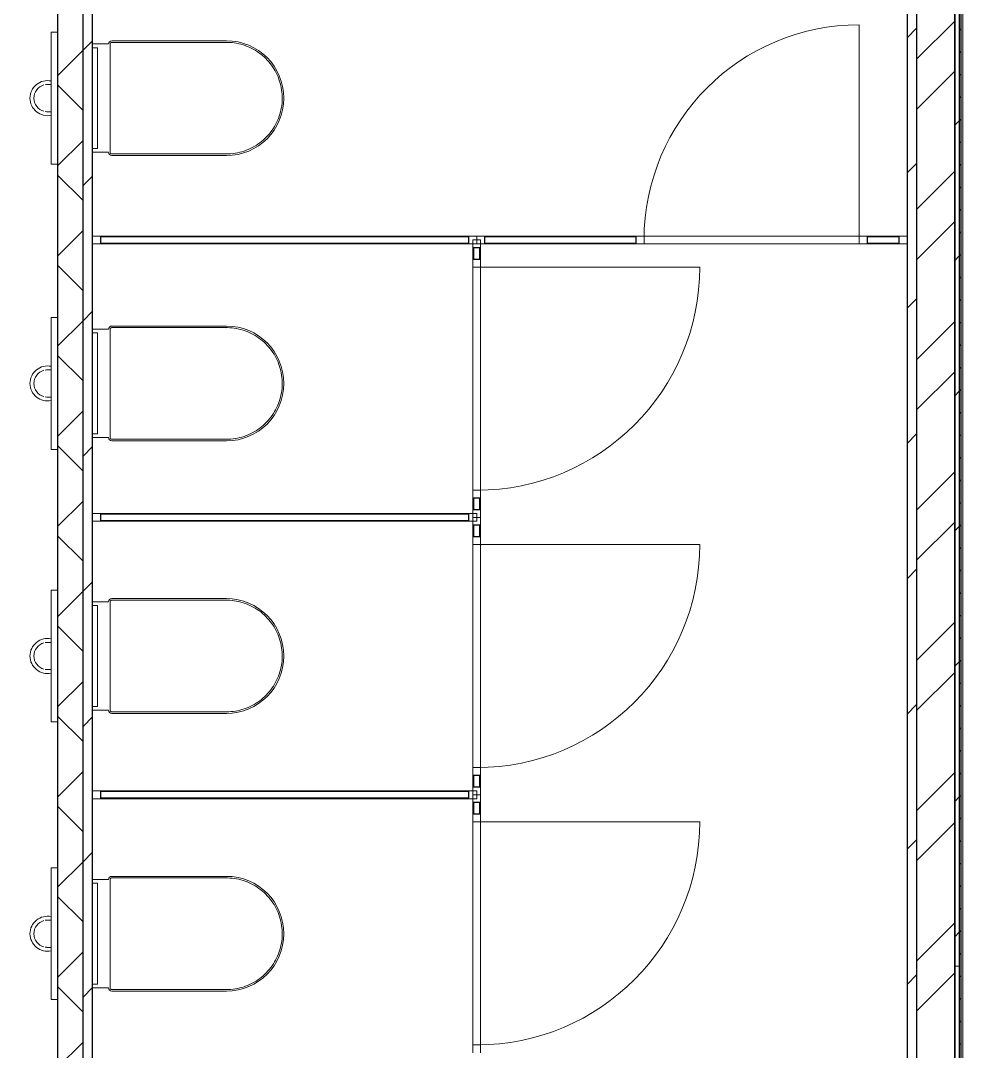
# Model space of a CAD drawing. Header units: millimetres. Extents: x -259809 to 472825, y -397243 to 31861.
# Drawn here: x 151455 to 154416, y -360482 to -357249 of the extents above; entities that cross this region are included whole.
import ezdxf

# ---------------------------------------------------------------- set-up
doc = ezdxf.new("R2010")
doc.units = ezdxf.units.MM
for name, color, linetype, lineweight in [('Витраж', 252, 'Continuous', 9), ('Двери', 252, 'Continuous', 9), ('лс', 5, 'Continuous', 30), ('Ограждение', 252, 'Continuous', 9), ('Сантехника', 252, 'Continuous', 18), ('Стены наружные', 252, 'Continuous', 18), ('Стены разрез', 7, 'Continuous', 30), ('Стены штриховка', 7, 'Continuous', 9)]:
    doc.layers.add(name, color=color, linetype=linetype, lineweight=lineweight)

# ---------------------------------------------------------------- blocks, each defined once
blk = doc.blocks.new('2 этаж')
at = {"layer": 'Витраж', "color": 251, "lineweight": 18, "true_color": 0x636466}
for p, q in [((151556, -5251.8), (151531, -5251.8)), ((151531, -5251.8), (151531, -5276.8)), ((151556, -5276.8), (151556, -5251.8)), ((152761, -5251.8), (152736, -5251.8)), ((152736, -5251.8), (152736, -5276.8)), ((152761, -5276.8), (152761, -5251.8)), ((151531, -5276.8), (151556, -5276.8)), ((152736, -5276.8), (152761, -5276.8)), ((152748.5, -6109.3), (152723.5, -6109.3)), ((152723.5, -6109.3), (152723.5, -6134.3)), ((152748.5, -6134.3), (152748.5, -6109.3)), ((151556, -6121.8), (151531, -6121.8)), ((151531, -6121.8), (151531, -6146.8)), ((151556, -6146.8), (151556, -6121.8)), ((152723.5, -6134.3), (152748.5, -6134.3)), ((151531, -6146.8), (151556, -6146.8)), ((152748.5, -6979.3), (152723.5, -6979.3)), ((152723.5, -6979.3), (152723.5, -7004.3)), ((152748.5, -7004.3), (152748.5, -6979.3)), ((151556, -6991.8), (151531, -6991.8)), ((151531, -6991.8), (151531, -7016.8)), ((151556, -7016.8), (151556, -6991.8)), ((152723.5, -7004.3), (152748.5, -7004.3)), ((151531, -7016.8), (151556, -7016.8))]:
    blk.add_line(p, q, dxfattribs=at)
at = {"layer": 'Витраж', "color": 251, "true_color": 0x636466}
for p, q in [((152711, -5251.8), (151556, -5251.8)), ((153236, -5251.8), (152761, -5251.8)), ((153936, -5251.8), (153261, -5251.8)), ((154061, -5251.8), (153961, -5251.8)), ((152711, -5276.8), (151556, -5276.8)), ((152723.5, -5289.3), (152723.5, -5324.3)), ((152748.5, -5289.3), (152748.5, -5324.3)), ((153236, -5276.8), (152761, -5276.8)), ((153936, -5276.8), (153261, -5276.8)), ((154061, -5276.8), (153961, -5276.8)), ((152723.5, -5349.3), (152723.5, -6049.3)), ((152748.5, -5349.3), (152748.5, -6049.3)), ((152723.5, -6074.3), (152723.5, -6109.3)), ((152748.5, -6074.3), (152748.5, -6109.3)), ((152711, -6121.8), (151556, -6121.8)), ((152711, -6146.8), (151556, -6146.8)), ((152723.5, -6159.3), (152723.5, -6194.3)), ((152748.5, -6159.3), (152748.5, -6194.3)), ((152723.5, -6219.3), (152723.5, -6919.3)), ((152748.5, -6219.3), (152748.5, -6919.3)), ((152723.5, -6944.3), (152723.5, -6979.3)), ((152748.5, -6944.3), (152748.5, -6979.3)), ((152711, -6991.8), (151556, -6991.8)), ((152711, -7016.8), (151556, -7016.8)), ((152723.5, -7029.3), (152723.5, -7064.3)), ((152748.5, -7029.3), (152748.5, -7064.3)), ((152723.5, -7089.3), (152723.5, -7789.3)), ((152748.5, -7089.3), (152748.5, -7789.3))]:
    blk.add_line(p, q, dxfattribs=at)
at = {"layer": 'Витраж', "color": 251, "lineweight": 18, "true_color": 0x636466, "extrusion": (0, 0, -1)}
for p, q in [((152736, -5251.8), (152711, -5251.8)), ((152711, -5251.8), (152711, -5276.8)), ((152748.5, -5264.3), (152723.5, -5264.3)), ((152723.5, -5264.3), (152723.5, -5289.3)), ((152736, -5276.8), (152736, -5251.8)), ((152748.5, -5289.3), (152748.5, -5264.3)), ((153261, -5251.8), (153236, -5251.8)), ((153236, -5251.8), (153236, -5276.8)), ((153261, -5276.8), (153261, -5251.8)), ((153961, -5251.8), (153936, -5251.8)), ((153936, -5251.8), (153936, -5276.8)), ((153961, -5276.8), (153961, -5251.8)), ((154086, -5251.8), (154061, -5251.8)), ((154061, -5251.8), (154061, -5276.8)), ((154086, -5276.8), (154086, -5251.8)), ((152711, -5276.8), (152736, -5276.8)), ((152723.5, -5289.3), (152748.5, -5289.3)), ((153236, -5276.8), (153261, -5276.8)), ((153936, -5276.8), (153961, -5276.8)), ((154061, -5276.8), (154086, -5276.8)), ((152748.5, -5324.3), (152723.5, -5324.3)), ((152723.5, -5324.3), (152723.5, -5349.3)), ((152748.5, -5349.3), (152748.5, -5324.3)), ((152723.5, -5349.3), (152748.5, -5349.3)), ((152748.5, -6049.3), (152723.5, -6049.3)), ((152723.5, -6049.3), (152723.5, -6074.3)), ((152723.5, -6074.3), (152748.5, -6074.3)), ((152748.5, -6074.3), (152748.5, -6049.3)), ((152736, -6121.8), (152711, -6121.8)), ((152711, -6121.8), (152711, -6146.8)), ((152748.5, -6134.3), (152723.5, -6134.3)), ((152723.5, -6134.3), (152723.5, -6159.3)), ((152736, -6146.8), (152736, -6121.8)), ((152748.5, -6159.3), (152748.5, -6134.3)), ((152711, -6146.8), (152736, -6146.8)), ((152723.5, -6159.3), (152748.5, -6159.3)), ((152748.5, -6194.3), (152723.5, -6194.3)), ((152723.5, -6194.3), (152723.5, -6219.3)), ((152748.5, -6219.3), (152748.5, -6194.3)), ((152723.5, -6219.3), (152748.5, -6219.3)), ((152748.5, -6919.3), (152723.5, -6919.3)), ((152723.5, -6919.3), (152723.5, -6944.3)), ((152748.5, -6944.3), (152748.5, -6919.3)), ((152723.5, -6944.3), (152748.5, -6944.3)), ((152736, -6991.8), (152711, -6991.8)), ((152711, -6991.8), (152711, -7016.8)), ((152748.5, -7004.3), (152723.5, -7004.3)), ((152723.5, -7004.3), (152723.5, -7029.3)), ((152736, -7016.8), (152736, -6991.8)), ((152748.5, -7029.3), (152748.5, -7004.3)), ((152711, -7016.8), (152736, -7016.8)), ((152723.5, -7029.3), (152748.5, -7029.3)), ((152748.5, -7064.3), (152723.5, -7064.3)), ((152723.5, -7064.3), (152723.5, -7089.3)), ((152748.5, -7089.3), (152748.5, -7064.3)), ((152723.5, -7089.3), (152748.5, -7089.3)), ((152748.5, -7789.3), (152723.5, -7789.3)), ((152723.5, -7789.3), (152723.5, -7814.3)), ((152748.5, -7814.3), (152748.5, -7789.3))]:
    blk.add_line(p, q, dxfattribs=at)
at = {"layer": 'Двери', "color": 251, "true_color": 0x636466}
for p, q in [((153936, -5251.8), (153936, -4589.3)), ((152748.5, -5349.3), (153436, -5349.3)), ((152748.5, -6219.3), (153436, -6219.3)), ((152748.5, -7089.3), (153436, -7089.3))]:
    blk.add_line(p, q, dxfattribs=at)
for centre, radius, start, end in [((153936, -5264.3), 675, 90, 180), ((152736, -5349.3), 700, 270, 0), ((152736, -6219.3), 700, 270, 0), ((152736, -7089.3), 700, 270, 0)]:
    blk.add_arc(centre, radius, start, end, dxfattribs=at)
at = {"layer": 'Ограждение', "color": 251, "true_color": 0x636466}
blk.add_line((154261, -9574.3), (154261, -4489.3), dxfattribs=at)
at = {"layer": 'Сантехника', "color": 251, "lineweight": 9, "true_color": 0x636466}
for p, q in [((151421, -4612.5), (151401, -4612.5)), ((151401, -4612.5), (151401, -4637.5)), ((151401, -5001), (151401, -4637.5)), ((151401, -5001), (151401, -5026)), ((151401, -5026), (151421, -5026)), ((151421, -5507.5), (151401, -5507.5)), ((151401, -5507.5), (151401, -5532.5)), ((151401, -5896), (151401, -5532.5)), ((151401, -5896), (151401, -5921)), ((151401, -5921), (151421, -5921)), ((151421, -6362.5), (151401, -6362.5)), ((151401, -6362.5), (151401, -6387.5)), ((151401, -6751), (151401, -6387.5)), ((151401, -6751), (151401, -6776)), ((151401, -6776), (151421, -6776)), ((151421, -7233.8), (151401, -7233.8)), ((151401, -7233.8), (151401, -7258.8)), ((151401, -7622.3), (151401, -7258.8)), ((151401, -7622.3), (151401, -7647.3)), ((151401, -7647.3), (151421, -7647.3))]:
    blk.add_line(p, q, dxfattribs=at)
at = {"layer": 'Сантехника', "color": 251, "true_color": 0x636466}
for p, q in [((151581, -4649.3), (151531, -4649.3)), ((151586, -4649.3), (151586, -4989.3)), ((151951, -4639.3), (151591, -4639.3)), ((151951, -4644.3), (151591, -4644.3)), ((151531, -4661), (151546, -4661)), ((151546, -4661), (151546, -4977.5)), ((151546, -4977.5), (151531, -4977.5)), ((151531, -4989.3), (151581, -4989.3)), ((151591, -4994.3), (151951, -4994.3)), ((151591, -4999.3), (151951, -4999.3)), ((151581, -5544.3), (151531, -5544.3)), ((151531, -5556), (151546, -5556)), ((151546, -5556), (151546, -5872.5)), ((151586, -5544.3), (151586, -5884.3)), ((151951, -5534.3), (151591, -5534.3)), ((151951, -5539.3), (151591, -5539.3)), ((151546, -5872.5), (151531, -5872.5)), ((151531, -5884.3), (151581, -5884.3)), ((151591, -5889.3), (151951, -5889.3)), ((151591, -5894.3), (151951, -5894.3)), ((151581, -6399.3), (151531, -6399.3)), ((151586, -6399.3), (151586, -6739.3)), ((151951, -6389.3), (151591, -6389.3)), ((151951, -6394.3), (151591, -6394.3)), ((151531, -6411), (151546, -6411)), ((151546, -6411), (151546, -6727.5)), ((151546, -6727.5), (151531, -6727.5)), ((151531, -6739.3), (151581, -6739.3)), ((151591, -6744.3), (151951, -6744.3)), ((151591, -6749.3), (151951, -6749.3)), ((151581, -7270.5), (151531, -7270.5)), ((151586, -7270.5), (151586, -7610.5)), ((151951, -7260.5), (151591, -7260.5)), ((151951, -7265.5), (151591, -7265.5)), ((151531, -7282.3), (151546, -7282.3)), ((151546, -7282.3), (151546, -7598.7)), ((151546, -7598.7), (151531, -7598.7)), ((151531, -7610.5), (151581, -7610.5)), ((151591, -7615.5), (151951, -7615.5)), ((151591, -7620.5), (151951, -7620.5))]:
    blk.add_line(p, q, dxfattribs=at)
at = {"layer": 'Сантехника', "color": 251, "true_color": 0x636466, "flags": 128}
for points in [[(151591, -4644.3), (151590.8, -4644.3), (151590.6, -4644.3), (151590.4, -4644.3), (151590.2, -4644.3), (151590, -4644.4), (151589.8, -4644.4), (151589.6, -4644.4), (151589.4, -4644.5), (151589.2, -4644.6), (151589.1, -4644.6), (151588.9, -4644.7), (151588.7, -4644.8), (151588.5, -4644.9), (151588.4, -4645), (151588.2, -4645.1), (151588, -4645.2), (151587.9, -4645.4), (151587.7, -4645.5), (151587.6, -4645.6), (151587.4, -4645.8), (151587.3, -4645.9), (151587.2, -4646.1), (151587, -4646.2), (151586.9, -4646.4), (151586.8, -4646.6), (151586.7, -4646.7), (151586.6, -4646.9), (151586.5, -4647.1), (151586.4, -4647.3), (151586.3, -4647.4), (151586.3, -4647.6), (151586.2, -4647.8), (151586.2, -4648), (151586.1, -4648.2), (151586.1, -4648.4), (151586, -4648.6), (151586, -4648.8), (151586, -4649), (151586, -4649.2), (151586, -4649.3)], [(151951, -4994.3), (151958, -4994.1), (151965, -4993.7), (151972, -4993), (151978.9, -4992), (151985.8, -4990.8), (151992.6, -4989.2), (151999.4, -4987.4), (152006.1, -4985.4), (152012.7, -4983), (152019.2, -4980.4), (152025.5, -4977.6), (152031.8, -4974.5), (152038, -4971.1), (152044, -4967.5), (152049.8, -4963.7), (152055.5, -4959.6), (152061, -4955.3), (152066.4, -4950.8), (152071.6, -4946.1), (152076.5, -4941.2), (152081.3, -4936.1), (152085.9, -4930.8), (152090.2, -4925.3), (152094.4, -4919.6), (152098.3, -4913.8), (152101.9, -4907.8), (152105.3, -4901.7), (152108.5, -4895.5), (152111.4, -4889.1), (152114.1, -4882.7), (152116.5, -4876.1), (152118.7, -4869.4), (152120.5, -4862.7), (152122.1, -4855.9), (152123.5, -4849), (152124.5, -4842.1), (152125.3, -4835.1), (152125.8, -4828.1), (152126, -4821.1), (152125.9, -4814.1), (152125.6, -4807.2), (152125, -4800.2), (152124.1, -4793.2), (152122.9, -4786.3), (152121.4, -4779.5), (152119.7, -4772.7), (152117.7, -4766), (152115.4, -4759.4), (152112.9, -4752.8), (152110.1, -4746.4), (152107.1, -4740.1), (152103.8, -4733.9), (152100.3, -4727.9), (152096.5, -4722), (152092.5, -4716.3), (152088.3, -4710.7), (152083.8, -4705.3), (152079.1, -4700.1), (152074.3, -4695), (152069.2, -4690.2), (152064, -4685.6), (152058.5, -4681.2), (152052.9, -4677), (152047.1, -4673), (152041.2, -4669.3), (152035.2, -4665.8), (152028.9, -4662.6), (152022.6, -4659.6), (152016.2, -4656.8), (152009.6, -4654.4), (152003, -4652.2), (151996.3, -4650.2), (151989.5, -4648.5), (151982.6, -4647.1), (151975.7, -4646), (151968.8, -4645.2), (151961.8, -4644.6), (151954.8, -4644.3), (151951, -4644.3)], [(151586, -4989.3), (151586, -4989.5), (151586, -4989.7), (151586, -4989.9), (151586.1, -4990), (151586.1, -4990.2), (151586.1, -4990.4), (151586.2, -4990.6), (151586.3, -4990.8), (151586.3, -4991), (151586.4, -4991.2), (151586.5, -4991.4), (151586.6, -4991.6), (151586.7, -4991.7), (151586.8, -4991.9), (151586.9, -4992.1), (151587, -4992.2), (151587.1, -4992.4), (151587.2, -4992.6), (151587.4, -4992.7), (151587.5, -4992.8), (151587.7, -4993), (151587.8, -4993.1), (151588, -4993.2), (151588.1, -4993.3), (151588.3, -4993.5), (151588.5, -4993.6), (151588.6, -4993.7), (151588.8, -4993.8), (151589, -4993.8), (151589.2, -4993.9), (151589.4, -4994), (151589.6, -4994), (151589.8, -4994.1), (151590, -4994.1), (151590.2, -4994.2), (151590.4, -4994.2), (151590.6, -4994.2), (151590.8, -4994.2), (151591, -4994.3), (151591, -4994.3)], [(151591, -5539.3), (151590.8, -5539.3), (151590.6, -5539.3), (151590.4, -5539.3), (151590.2, -5539.3), (151590, -5539.4), (151589.8, -5539.4), (151589.6, -5539.4), (151589.4, -5539.5), (151589.2, -5539.6), (151589.1, -5539.6), (151588.9, -5539.7), (151588.7, -5539.8), (151588.5, -5539.9), (151588.4, -5540), (151588.2, -5540.1), (151588, -5540.2), (151587.9, -5540.4), (151587.7, -5540.5), (151587.6, -5540.6), (151587.4, -5540.8), (151587.3, -5540.9), (151587.2, -5541.1), (151587, -5541.2), (151586.9, -5541.4), (151586.8, -5541.6), (151586.7, -5541.7), (151586.6, -5541.9), (151586.5, -5542.1), (151586.4, -5542.3), (151586.3, -5542.4), (151586.3, -5542.6), (151586.2, -5542.8), (151586.2, -5543), (151586.1, -5543.2), (151586.1, -5543.4), (151586, -5543.6), (151586, -5543.8), (151586, -5544), (151586, -5544.2), (151586, -5544.3)], [(151951, -5889.3), (151958, -5889.1), (151965, -5888.7), (151972, -5888), (151978.9, -5887), (151985.8, -5885.8), (151992.6, -5884.2), (151999.4, -5882.4), (152006.1, -5880.4), (152012.7, -5878), (152019.2, -5875.4), (152025.5, -5872.6), (152031.8, -5869.5), (152038, -5866.1), (152044, -5862.5), (152049.8, -5858.7), (152055.5, -5854.6), (152061, -5850.3), (152066.4, -5845.8), (152071.6, -5841.1), (152076.5, -5836.2), (152081.3, -5831.1), (152085.9, -5825.8), (152090.2, -5820.3), (152094.4, -5814.6), (152098.3, -5808.8), (152101.9, -5802.8), (152105.3, -5796.7), (152108.5, -5790.5), (152111.4, -5784.1), (152114.1, -5777.7), (152116.5, -5771.1), (152118.7, -5764.4), (152120.5, -5757.7), (152122.1, -5750.9), (152123.5, -5744), (152124.5, -5737.1), (152125.3, -5730.1), (152125.8, -5723.1), (152126, -5716.1), (152125.9, -5709.1), (152125.6, -5702.2), (152125, -5695.2), (152124.1, -5688.2), (152122.9, -5681.3), (152121.4, -5674.5), (152119.7, -5667.7), (152117.7, -5661), (152115.4, -5654.4), (152112.9, -5647.8), (152110.1, -5641.4), (152107.1, -5635.1), (152103.8, -5628.9), (152100.3, -5622.9), (152096.5, -5617), (152092.5, -5611.3), (152088.3, -5605.7), (152083.8, -5600.3), (152079.1, -5595.1), (152074.3, -5590), (152069.2, -5585.2), (152064, -5580.6), (152058.5, -5576.2), (152052.9, -5572), (152047.1, -5568), (152041.2, -5564.3), (152035.2, -5560.8), (152028.9, -5557.6), (152022.6, -5554.6), (152016.2, -5551.8), (152009.6, -5549.4), (152003, -5547.2), (151996.3, -5545.2), (151989.5, -5543.5), (151982.6, -5542.1), (151975.7, -5541), (151968.8, -5540.2), (151961.8, -5539.6), (151954.8, -5539.3), (151951, -5539.3)], [(151586, -5884.3), (151586, -5884.5), (151586, -5884.7), (151586, -5884.9), (151586.1, -5885), (151586.1, -5885.2), (151586.1, -5885.4), (151586.2, -5885.6), (151586.3, -5885.8), (151586.3, -5886), (151586.4, -5886.2), (151586.5, -5886.4), (151586.6, -5886.6), (151586.7, -5886.7), (151586.8, -5886.9), (151586.9, -5887.1), (151587, -5887.2), (151587.1, -5887.4), (151587.2, -5887.6), (151587.4, -5887.7), (151587.5, -5887.8), (151587.7, -5888), (151587.8, -5888.1), (151588, -5888.2), (151588.1, -5888.3), (151588.3, -5888.5), (151588.5, -5888.6), (151588.6, -5888.7), (151588.8, -5888.8), (151589, -5888.8), (151589.2, -5888.9), (151589.4, -5889), (151589.6, -5889), (151589.8, -5889.1), (151590, -5889.1), (151590.2, -5889.2), (151590.4, -5889.2), (151590.6, -5889.2), (151590.8, -5889.2), (151591, -5889.3), (151591, -5889.3)], [(151591, -6394.3), (151590.8, -6394.3), (151590.6, -6394.3), (151590.4, -6394.3), (151590.2, -6394.3), (151590, -6394.4), (151589.8, -6394.4), (151589.6, -6394.4), (151589.4, -6394.5), (151589.2, -6394.6), (151589.1, -6394.6), (151588.9, -6394.7), (151588.7, -6394.8), (151588.5, -6394.9), (151588.4, -6395), (151588.2, -6395.1), (151588, -6395.2), (151587.9, -6395.4), (151587.7, -6395.5), (151587.6, -6395.6), (151587.4, -6395.8), (151587.3, -6395.9), (151587.2, -6396.1), (151587, -6396.2), (151586.9, -6396.4), (151586.8, -6396.6), (151586.7, -6396.7), (151586.6, -6396.9), (151586.5, -6397.1), (151586.4, -6397.3), (151586.3, -6397.4), (151586.3, -6397.6), (151586.2, -6397.8), (151586.2, -6398), (151586.1, -6398.2), (151586.1, -6398.4), (151586, -6398.6), (151586, -6398.8), (151586, -6399), (151586, -6399.2), (151586, -6399.3)], [(151951, -6744.3), (151958, -6744.1), (151965, -6743.7), (151972, -6743), (151978.9, -6742), (151985.8, -6740.8), (151992.6, -6739.2), (151999.4, -6737.4), (152006.1, -6735.4), (152012.7, -6733), (152019.2, -6730.4), (152025.5, -6727.6), (152031.8, -6724.5), (152038, -6721.1), (152044, -6717.5), (152049.8, -6713.7), (152055.5, -6709.6), (152061, -6705.3), (152066.4, -6700.8), (152071.6, -6696.1), (152076.5, -6691.2), (152081.3, -6686.1), (152085.9, -6680.8), (152090.2, -6675.3), (152094.4, -6669.6), (152098.3, -6663.8), (152101.9, -6657.8), (152105.3, -6651.7), (152108.5, -6645.5), (152111.4, -6639.1), (152114.1, -6632.7), (152116.5, -6626.1), (152118.7, -6619.4), (152120.5, -6612.7), (152122.1, -6605.9), (152123.5, -6599), (152124.5, -6592.1), (152125.3, -6585.1), (152125.8, -6578.1), (152126, -6571.1), (152125.9, -6564.1), (152125.6, -6557.2), (152125, -6550.2), (152124.1, -6543.2), (152122.9, -6536.3), (152121.4, -6529.5), (152119.7, -6522.7), (152117.7, -6516), (152115.4, -6509.4), (152112.9, -6502.8), (152110.1, -6496.4), (152107.1, -6490.1), (152103.8, -6483.9), (152100.3, -6477.9), (152096.5, -6472), (152092.5, -6466.3), (152088.3, -6460.7), (152083.8, -6455.3), (152079.1, -6450.1), (152074.3, -6445), (152069.2, -6440.2), (152064, -6435.6), (152058.5, -6431.2), (152052.9, -6427), (152047.1, -6423), (152041.2, -6419.3), (152035.2, -6415.8), (152028.9, -6412.6), (152022.6, -6409.6), (152016.2, -6406.8), (152009.6, -6404.4), (152003, -6402.2), (151996.3, -6400.2), (151989.5, -6398.5), (151982.6, -6397.1), (151975.7, -6396), (151968.8, -6395.2), (151961.8, -6394.6), (151954.8, -6394.3), (151951, -6394.3)], [(151586, -6739.3), (151586, -6739.5), (151586, -6739.7), (151586, -6739.9), (151586.1, -6740), (151586.1, -6740.2), (151586.1, -6740.4), (151586.2, -6740.6), (151586.3, -6740.8), (151586.3, -6741), (151586.4, -6741.2), (151586.5, -6741.4), (151586.6, -6741.6), (151586.7, -6741.7), (151586.8, -6741.9), (151586.9, -6742.1), (151587, -6742.2), (151587.1, -6742.4), (151587.2, -6742.6), (151587.4, -6742.7), (151587.5, -6742.8), (151587.7, -6743), (151587.8, -6743.1), (151588, -6743.2), (151588.1, -6743.3), (151588.3, -6743.5), (151588.5, -6743.6), (151588.6, -6743.7), (151588.8, -6743.8), (151589, -6743.8), (151589.2, -6743.9), (151589.4, -6744), (151589.6, -6744), (151589.8, -6744.1), (151590, -6744.1), (151590.2, -6744.2), (151590.4, -6744.2), (151590.6, -6744.2), (151590.8, -6744.2), (151591, -6744.3), (151591, -6744.3)], [(151591, -7265.5), (151590.8, -7265.5), (151590.6, -7265.5), (151590.4, -7265.5), (151590.2, -7265.6), (151590, -7265.6), (151589.8, -7265.6), (151589.6, -7265.7), (151589.4, -7265.8), (151589.2, -7265.8), (151589.1, -7265.9), (151588.9, -7266), (151588.7, -7266.1), (151588.5, -7266.2), (151588.4, -7266.3), (151588.2, -7266.4), (151588, -7266.5), (151587.9, -7266.6), (151587.7, -7266.7), (151587.6, -7266.9), (151587.4, -7267), (151587.3, -7267.2), (151587.2, -7267.3), (151587, -7267.5), (151586.9, -7267.6), (151586.8, -7267.8), (151586.7, -7268), (151586.6, -7268.1), (151586.5, -7268.3), (151586.4, -7268.5), (151586.3, -7268.7), (151586.3, -7268.9), (151586.2, -7269.1), (151586.2, -7269.3), (151586.1, -7269.5), (151586.1, -7269.7), (151586, -7269.9), (151586, -7270), (151586, -7270.2), (151586, -7270.4), (151586, -7270.5)], [(151951, -7615.5), (151958, -7615.4), (151965, -7614.9), (151972, -7614.2), (151978.9, -7613.3), (151985.8, -7612), (151992.6, -7610.5), (151999.4, -7608.7), (152006.1, -7606.6), (152012.7, -7604.3), (152019.2, -7601.7), (152025.5, -7598.8), (152031.8, -7595.7), (152038, -7592.4), (152044, -7588.8), (152049.8, -7584.9), (152055.5, -7580.9), (152061, -7576.6), (152066.4, -7572.1), (152071.6, -7567.3), (152076.5, -7562.4), (152081.3, -7557.3), (152085.9, -7552), (152090.2, -7546.5), (152094.4, -7540.9), (152098.3, -7535.1), (152101.9, -7529.1), (152105.3, -7523), (152108.5, -7516.7), (152111.4, -7510.4), (152114.1, -7503.9), (152116.5, -7497.3), (152118.7, -7490.7), (152120.5, -7483.9), (152122.1, -7477.1), (152123.5, -7470.2), (152124.5, -7463.3), (152125.3, -7456.4), (152125.8, -7449.4), (152126, -7442.4), (152125.9, -7435.4), (152125.6, -7428.4), (152125, -7421.4), (152124.1, -7414.5), (152122.9, -7407.6), (152121.4, -7400.7), (152119.7, -7394), (152117.7, -7387.3), (152115.4, -7380.6), (152112.9, -7374.1), (152110.1, -7367.7), (152107.1, -7361.4), (152103.8, -7355.2), (152100.3, -7349.2), (152096.5, -7343.3), (152092.5, -7337.5), (152088.3, -7331.9), (152083.8, -7326.5), (152079.1, -7321.3), (152074.3, -7316.3), (152069.2, -7311.5), (152064, -7306.8), (152058.5, -7302.4), (152052.9, -7298.2), (152047.1, -7294.3), (152041.2, -7290.5), (152035.2, -7287.1), (152028.9, -7283.8), (152022.6, -7280.8), (152016.2, -7278.1), (152009.6, -7275.6), (152003, -7273.4), (151996.3, -7271.5), (151989.5, -7269.8), (151982.6, -7268.4), (151975.7, -7267.3), (151968.8, -7266.4), (151961.8, -7265.8), (151954.8, -7265.5), (151951, -7265.5)], [(151586, -7610.5), (151586, -7610.7), (151586, -7610.9), (151586, -7611.1), (151586.1, -7611.3), (151586.1, -7611.5), (151586.1, -7611.7), (151586.2, -7611.9), (151586.3, -7612.1), (151586.3, -7612.3), (151586.4, -7612.5), (151586.5, -7612.6), (151586.6, -7612.8), (151586.7, -7613), (151586.8, -7613.2), (151586.9, -7613.3), (151587, -7613.5), (151587.1, -7613.6), (151587.2, -7613.8), (151587.4, -7613.9), (151587.5, -7614.1), (151587.7, -7614.2), (151587.8, -7614.4), (151588, -7614.5), (151588.1, -7614.6), (151588.3, -7614.7), (151588.5, -7614.8), (151588.6, -7614.9), (151588.8, -7615), (151589, -7615.1), (151589.2, -7615.2), (151589.4, -7615.2), (151589.6, -7615.3), (151589.8, -7615.3), (151590, -7615.4), (151590.2, -7615.4), (151590.4, -7615.5), (151590.6, -7615.5), (151590.8, -7615.5), (151591, -7615.5), (151591, -7615.5)]]:
    blk.add_lwpolyline(points, dxfattribs=at)
at = {"layer": 'Сантехника', "color": 251, "lineweight": 9, "true_color": 0x636466, "flags": 128}
for points in [[(151399.9, -4776.6), (151398.8, -4776.6), (151397.7, -4776.6), (151396.7, -4776.6), (151395.8, -4776.6), (151394.9, -4776.6), (151394.1, -4776.6), (151393.3, -4776.6), (151392.6, -4776.6), (151392, -4776.6), (151391.4, -4776.6), (151391, -4776.6), (151390.6, -4776.6), (151390.2, -4776.6), (151389.9, -4776.6), (151389.7, -4776.6), (151389.6, -4776.6), (151389.6, -4776.6), (151389.6, -4776.6)], [(151389.6, -4862), (151389.6, -4862), (151389.7, -4862), (151389.9, -4862), (151390.1, -4862), (151390.5, -4862), (151390.8, -4862), (151391.3, -4862), (151391.8, -4862), (151392.4, -4862), (151393.1, -4862), (151393.8, -4862), (151394.6, -4862), (151395.5, -4862), (151396.4, -4862), (151397.4, -4862), (151398.5, -4862), (151399.6, -4862), (151400.7, -4862)], [(151399.9, -5671.6), (151398.8, -5671.6), (151397.7, -5671.6), (151396.7, -5671.6), (151395.8, -5671.6), (151394.9, -5671.6), (151394.1, -5671.6), (151393.3, -5671.6), (151392.6, -5671.6), (151392, -5671.6), (151391.4, -5671.6), (151391, -5671.6), (151390.6, -5671.6), (151390.2, -5671.6), (151389.9, -5671.6), (151389.7, -5671.6), (151389.6, -5671.6), (151389.6, -5671.6), (151389.6, -5671.6)], [(151389.6, -5757), (151389.6, -5757), (151389.7, -5757), (151389.9, -5757), (151390.1, -5757), (151390.5, -5757), (151390.8, -5757), (151391.3, -5757), (151391.8, -5757), (151392.4, -5757), (151393.1, -5757), (151393.8, -5757), (151394.6, -5757), (151395.5, -5757), (151396.4, -5757), (151397.4, -5757), (151398.5, -5757), (151399.6, -5757), (151400.7, -5757)], [(151399.9, -6526.6), (151398.8, -6526.6), (151397.7, -6526.6), (151396.7, -6526.6), (151395.8, -6526.6), (151394.9, -6526.6), (151394.1, -6526.6), (151393.3, -6526.6), (151392.6, -6526.6), (151392, -6526.6), (151391.4, -6526.6), (151391, -6526.6), (151390.6, -6526.6), (151390.2, -6526.6), (151389.9, -6526.6), (151389.7, -6526.6), (151389.6, -6526.6), (151389.6, -6526.6), (151389.6, -6526.6)], [(151389.6, -6612), (151389.6, -6612), (151389.7, -6612), (151389.9, -6612), (151390.1, -6612), (151390.5, -6612), (151390.8, -6612), (151391.3, -6612), (151391.8, -6612), (151392.4, -6612), (151393.1, -6612), (151393.8, -6612), (151394.6, -6612), (151395.5, -6612), (151396.4, -6612), (151397.4, -6612), (151398.5, -6612), (151399.6, -6612), (151400.7, -6612)], [(151399.9, -7397.8), (151398.8, -7397.8), (151397.7, -7397.8), (151396.7, -7397.8), (151395.8, -7397.8), (151394.9, -7397.8), (151394.1, -7397.8), (151393.3, -7397.8), (151392.6, -7397.8), (151392, -7397.8), (151391.4, -7397.8), (151391, -7397.8), (151390.6, -7397.8), (151390.2, -7397.8), (151389.9, -7397.8), (151389.7, -7397.8), (151389.6, -7397.8), (151389.6, -7397.8), (151389.6, -7397.8)], [(151389.6, -7483.2), (151389.6, -7483.2), (151389.7, -7483.2), (151389.9, -7483.2), (151390.1, -7483.2), (151390.5, -7483.2), (151390.8, -7483.2), (151391.3, -7483.2), (151391.8, -7483.2), (151392.4, -7483.2), (151393.1, -7483.2), (151393.8, -7483.2), (151394.6, -7483.2), (151395.5, -7483.2), (151396.4, -7483.2), (151397.4, -7483.2), (151398.5, -7483.2), (151399.6, -7483.2), (151400.7, -7483.2)]]:
    blk.add_lwpolyline(points, dxfattribs=at)
at = {"layer": 'Сантехника', "color": 251, "true_color": 0x636466}
for centre, radius, start, end in [((151591, -4649.3), 10, 90, 180), ((151591, -4649.3), 5, 150, 180), ((151591, -4649.3), 5, 150, 180), ((151591, -4649.3), 5, 150, 180), ((151591, -4649.3), 5, 90, 120), ((151591, -4649.3), 5, 90, 120), ((151591, -4649.3), 5, 105, 120), ((151951, -4819.3), 180, 270, 90), ((151951, -4819.3), 175, 89.0922, 90), ((151951, -4819.3), 175, 89.0922, 90), ((151591, -4989.3), 10, 180, 270), ((151591, -4989.3), 5, 180, 210), ((151591, -4989.3), 5, 180, 210), ((151591, -4989.3), 5, 180, 210), ((151591, -4989.3), 5, 240, 270), ((151591, -4989.3), 5, 240, 270), ((151591, -4989.3), 5, 240, 255), ((151951, -4819.3), 175, 270, 270.9078), ((151951, -4819.3), 175, 270, 270.9078), ((151591, -5544.3), 10, 90, 180), ((151591, -5544.3), 5, 150, 180), ((151591, -5544.3), 5, 150, 180), ((151591, -5544.3), 5, 150, 180), ((151591, -5544.3), 5, 90, 120), ((151591, -5544.3), 5, 90, 120), ((151591, -5544.3), 5, 105, 120), ((151951, -5714.3), 180, 270, 90), ((151951, -5714.3), 175, 89.0922, 90), ((151951, -5714.3), 175, 89.0922, 90), ((151591, -5884.3), 10, 180, 270), ((151591, -5884.3), 5, 180, 210), ((151591, -5884.3), 5, 180, 210), ((151591, -5884.3), 5, 180, 210), ((151591, -5884.3), 5, 240, 270), ((151591, -5884.3), 5, 240, 270), ((151591, -5884.3), 5, 240, 255), ((151951, -5714.3), 175, 270, 270.9078), ((151951, -5714.3), 175, 270, 270.9078), ((151591, -6399.3), 10, 90, 180), ((151591, -6399.3), 5, 150, 180), ((151591, -6399.3), 5, 150, 180), ((151591, -6399.3), 5, 150, 180), ((151591, -6399.3), 5, 90, 120), ((151591, -6399.3), 5, 90, 120), ((151591, -6399.3), 5, 105, 120), ((151951, -6569.3), 180, 270, 90), ((151951, -6569.3), 175, 89.0922, 90), ((151951, -6569.3), 175, 89.0922, 90), ((151591, -6739.3), 10, 180, 270), ((151591, -6739.3), 5, 180, 210), ((151591, -6739.3), 5, 180, 210), ((151591, -6739.3), 5, 180, 210), ((151591, -6739.3), 5, 240, 270), ((151591, -6739.3), 5, 240, 270), ((151591, -6739.3), 5, 240, 255), ((151951, -6569.3), 175, 270, 270.9078), ((151951, -6569.3), 175, 270, 270.9078), ((151591, -7270.5), 10, 90, 180), ((151591, -7270.5), 5, 150, 180), ((151591, -7270.5), 5, 150, 180), ((151591, -7270.5), 5, 150, 180), ((151591, -7270.5), 5, 90, 120), ((151591, -7270.5), 5, 90, 120), ((151591, -7270.5), 5, 105, 120), ((151951, -7440.5), 180, 270, 90), ((151951, -7440.5), 175, 89.0922, 90), ((151951, -7440.5), 175, 89.0922, 90), ((151591, -7610.5), 10, 180, 270), ((151591, -7610.5), 5, 180, 210), ((151591, -7610.5), 5, 180, 210), ((151591, -7610.5), 5, 180, 210), ((151591, -7610.5), 5, 240, 270), ((151591, -7610.5), 5, 240, 270), ((151591, -7610.5), 5, 240, 255), ((151951, -7440.5), 175, 270, 270.9078), ((151951, -7440.5), 175, 270, 270.9078)]:
    blk.add_arc(centre, radius, start, end, dxfattribs=at)
at = {"layer": 'Сантехника', "color": 251, "lineweight": 9, "true_color": 0x636466}
for centre, radius, start, end in [((151389.6, -4819.3), 55, 77.9742, 180), ((151389.6, -4819.3), 42.7, 105, 180), ((151389.6, -4819.3), 42.7, 90, 99.1301), ((151389.6, -4819.3), 42.7, 90, 92.0828), ((151389.6, -4819.3), 42.7, 85.8024, 87.7583), ((151389.6, -4819.3), 55, 180, 282.0258), ((151389.6, -4819.3), 42.7, 180, 255), ((151389.6, -4819.3), 42.7, 260.5014, 272.7572), ((151389.6, -4819.3), 42.7, 267.4662, 270), ((151389.6, -5714.3), 55, 77.9742, 180), ((151389.6, -5714.3), 42.7, 105, 180), ((151389.6, -5714.3), 42.7, 90, 99.1301), ((151389.6, -5714.3), 42.7, 90, 92.0828), ((151389.6, -5714.3), 42.7, 85.8024, 87.7583), ((151389.6, -5714.3), 55, 180, 282.0258), ((151389.6, -5714.3), 42.7, 180, 255), ((151389.6, -5714.3), 42.7, 260.5014, 272.7572), ((151389.6, -5714.3), 42.7, 267.4662, 270), ((151389.6, -6569.3), 55, 77.9742, 180), ((151389.6, -6569.3), 42.7, 105, 180), ((151389.6, -6569.3), 42.7, 90, 99.1301), ((151389.6, -6569.3), 42.7, 90, 92.0828), ((151389.6, -6569.3), 42.7, 85.8024, 87.7583), ((151389.6, -6569.3), 55, 180, 282.0258), ((151389.6, -6569.3), 42.7, 180, 255), ((151389.6, -6569.3), 42.7, 260.5014, 272.7572), ((151389.6, -6569.3), 42.7, 267.4662, 270), ((151389.6, -7440.5), 55, 77.9742, 180), ((151389.6, -7440.5), 42.7, 105, 180), ((151389.6, -7440.5), 42.7, 90, 99.1301), ((151389.6, -7440.5), 42.7, 90, 92.0828), ((151389.6, -7440.5), 42.7, 85.8024, 87.7583), ((151389.6, -7440.5), 55, 180, 282.0258), ((151389.6, -7440.5), 42.7, 180, 255), ((151389.6, -7440.5), 42.7, 260.5014, 272.7572), ((151389.6, -7440.5), 42.7, 267.4662, 270)]:
    blk.add_arc(centre, radius, start, end, dxfattribs=at)
at = {"layer": 'Стены наружные', "color": 251, "lineweight": 30, "true_color": 0x636466}
for p, q in [((151421, -3839.3), (151421, -7894.3)), ((151501, -7894.3), (151501, -3839.3)), ((154116, -3839.3), (154116, -10114.3)), ((151531, -7864.3), (151531, -3869.3)), ((154086, -3869.3), (154086, -10084.3)), ((154236, -10234.3), (154236, -4014.3)), ((154236, -4014.3), (154236, -9574.3)), ((154251, -9574.3), (154251, -4019.3)), ((154256, -9574.3), (154256, -4024.3))]:
    blk.add_line(p, q, dxfattribs=at)
at = {"layer": 'Стены наружные', "color": 251, "linetype": 'Continuous', "lineweight": 9, "true_color": 0x636466}
for p, q in [((154116, -4697.5), (154236, -4577.5)), ((154086, -4629.9), (154116, -4599.9)), ((154251, -4606.3), (154256, -4601.3)), ((151501, -4669.3), (151531, -4639.3)), ((151421, -4749.3), (151501, -4669.3)), ((154251, -4677), (154256, -4672)), ((154116, -4854.6), (154236, -4734.6)), ((154251, -4747.7), (154256, -4742.7)), ((151501, -4857.7), (151421, -4777.7)), ((154251, -4818.4), (154256, -4813.4)), ((154236, -4904.1), (154251, -4889.1)), ((154251, -4889.1), (154256, -4884.1)), ((151421, -5032.1), (151501, -4952.1)), ((154251, -4959.8), (154256, -4954.8)), ((154086, -5054.1), (154116, -5024.1)), ((154251, -5030.6), (154256, -5025.6)), ((151501, -5140.5), (151421, -5060.5)), ((151501, -5093.6), (151531, -5063.6)), ((154116, -5168.9), (154236, -5048.9)), ((154251, -5101.3), (154256, -5096.3)), ((154251, -5172), (154256, -5167)), ((151421, -5315), (151501, -5235)), ((154116, -5326.1), (154236, -5206.1)), ((154251, -5242.7), (154256, -5237.7)), ((154236, -5328.4), (154251, -5313.4)), ((154251, -5313.4), (154256, -5308.4)), ((151501, -5423.4), (151421, -5343.4)), ((154251, -5384.1), (154256, -5379.1)), ((154086, -5478.4), (154116, -5448.4)), ((154251, -5454.8), (154256, -5449.8)), ((151501, -5517.8), (151531, -5487.8)), ((151421, -5597.8), (151501, -5517.8)), ((154116, -5640.4), (154236, -5520.4)), ((154251, -5525.5), (154256, -5520.5)), ((154251, -5596.2), (154256, -5591.2)), ((151501, -5706.2), (151421, -5626.2)), ((154116, -5797.5), (154236, -5677.5)), ((154251, -5667), (154256, -5662)), ((154236, -5752.7), (154251, -5737.7)), ((154251, -5737.7), (154256, -5732.7)), ((151421, -5880.7), (151501, -5800.7)), ((154251, -5808.4), (154256, -5803.4)), ((154086, -5902.7), (154116, -5872.7)), ((154251, -5879.1), (154256, -5874.1)), ((151501, -5989.1), (151421, -5909.1)), ((151501, -5942.1), (151531, -5912.1)), ((154251, -5949.8), (154256, -5944.8)), ((154116, -6111.8), (154236, -5991.8)), ((154251, -6020.5), (154256, -6015.5)), ((151421, -6163.5), (151501, -6083.5)), ((154251, -6091.2), (154256, -6086.2)), ((154116, -6269), (154236, -6149)), ((154236, -6176.9), (154251, -6161.9)), ((154251, -6161.9), (154256, -6156.9)), ((151501, -6271.9), (151421, -6191.9)), ((154251, -6232.6), (154256, -6227.6)), ((154086, -6326.9), (154116, -6296.9)), ((154251, -6303.3), (154256, -6298.3)), ((151501, -6366.3), (151531, -6336.3)), ((151421, -6446.3), (151501, -6366.3)), ((154251, -6374.1), (154256, -6369.1)), ((154116, -6583.3), (154236, -6463.3)), ((154251, -6444.8), (154256, -6439.8)), ((151501, -6554.7), (151421, -6474.7)), ((154251, -6515.5), (154256, -6510.5)), ((154236, -6601.2), (154251, -6586.2)), ((154251, -6586.2), (154256, -6581.2)), ((154116, -6740.5), (154236, -6620.5)), ((151421, -6729.2), (151501, -6649.2)), ((154251, -6656.9), (154256, -6651.9)), ((154086, -6751.2), (154116, -6721.2)), ((154251, -6727.6), (154256, -6722.6)), ((151501, -6837.6), (151421, -6757.6)), ((151501, -6790.6), (151531, -6760.6)), ((154251, -6798.3), (154256, -6793.3)), ((154251, -6869), (154256, -6864)), ((151421, -7012), (151501, -6932)), ((154116, -7054.8), (154236, -6934.8)), ((154251, -6939.7), (154256, -6934.7)), ((154236, -7025.5), (154251, -7010.5)), ((154251, -7010.5), (154256, -7005.5)), ((151501, -7120.4), (151421, -7040.4)), ((154251, -7081.2), (154256, -7076.2)), ((154116, -7211.9), (154236, -7091.9)), ((154086, -7175.5), (154116, -7145.5)), ((154251, -7151.9), (154256, -7146.9)), ((151501, -7214.9), (151531, -7184.9)), ((151421, -7294.9), (151501, -7214.9)), ((154251, -7222.6), (154256, -7217.6)), ((154251, -7293.3), (154256, -7288.3)), ((151501, -7403.3), (151421, -7323.3)), ((154251, -7364), (154256, -7359)), ((154116, -7526.2), (154236, -7406.2)), ((154236, -7449.7), (154251, -7434.7)), ((154251, -7434.7), (154256, -7429.7)), ((151421, -7577.7), (151501, -7497.7)), ((154251, -7505.4), (154256, -7500.4)), ((154116, -7683.4), (154236, -7563.4)), ((154086, -7599.7), (154116, -7569.7)), ((154251, -7576.1), (154256, -7571.1)), ((151501, -7686.1), (151421, -7606.1)), ((151501, -7639.1), (151531, -7609.1)), ((154251, -7646.9), (154256, -7641.9)), ((154251, -7717.6), (154256, -7712.6)), ((151421, -7860.6), (151501, -7780.6)), ((154251, -7788.3), (154256, -7783.3))]:
    blk.add_line(p, q, dxfattribs=at)
at = {"layer": 'Стены разрез', "color": 251, "true_color": 0x636466}
for p, q in [((152711, -5254.3), (151556, -5254.3)), ((151556, -5254.3), (151556, -5274.3)), ((152711, -5274.3), (152711, -5254.3)), ((153236, -5254.3), (152761, -5254.3)), ((152761, -5254.3), (152761, -5274.3)), ((153236, -5274.3), (153236, -5254.3)), ((154061, -5254.3), (153961, -5254.3)), ((153961, -5254.3), (153961, -5274.3)), ((154061, -5274.3), (154061, -5254.3)), ((151556, -5274.3), (152711, -5274.3)), ((152746, -5289.3), (152726, -5289.3)), ((152726, -5289.3), (152726, -5324.3)), ((152746, -5324.3), (152746, -5289.3)), ((152761, -5274.3), (153236, -5274.3)), ((153961, -5274.3), (154061, -5274.3)), ((152726, -5324.3), (152746, -5324.3)), ((152746, -6074.3), (152726, -6074.3)), ((152726, -6074.3), (152726, -6109.3)), ((152746, -6109.3), (152746, -6074.3)), ((152726, -6109.3), (152746, -6109.3)), ((152711, -6124.3), (151556, -6124.3)), ((151556, -6124.3), (151556, -6144.3)), ((152711, -6144.3), (152711, -6124.3)), ((151556, -6144.3), (152711, -6144.3)), ((152746, -6159.3), (152726, -6159.3)), ((152726, -6159.3), (152726, -6194.3)), ((152746, -6194.3), (152746, -6159.3)), ((152726, -6194.3), (152746, -6194.3)), ((152746, -6944.3), (152726, -6944.3)), ((152726, -6944.3), (152726, -6979.3)), ((152746, -6979.3), (152746, -6944.3)), ((152726, -6979.3), (152746, -6979.3)), ((152711, -6994.3), (151556, -6994.3)), ((151556, -6994.3), (151556, -7014.3)), ((151556, -7014.3), (152711, -7014.3)), ((152711, -7014.3), (152711, -6994.3)), ((152746, -7029.3), (152726, -7029.3)), ((152726, -7029.3), (152726, -7064.3)), ((152746, -7064.3), (152746, -7029.3)), ((152726, -7064.3), (152746, -7064.3))]:
    blk.add_line(p, q, dxfattribs=at)
at = {"layer": 'Стены штриховка', "color": 251, "true_color": 0x636466}
blk.add_line((154251, -7541.8), (154236, -7541.8), dxfattribs=at)

msp = doc.modelspace()

# ---------------------------------------------------------------- hatches: boundary and pattern name
at = {"layer": 'лс', "lineweight": 5, "true_color": 0x4554a5}
h = msp.add_hatch(dxfattribs=at)
h.set_pattern_fill('ANSI31', color=175, scale=100)
h.set_pattern_definition([(45, (1e-11, 51444.2), (-224.5064, 224.5064), [])])
h.paths.add_polyline_path([(161841.1, -356693.9), (154592.7, -356693.9), (154592.7, -363056.9), (140335, -363056.9), (140335, -364876.7), (161841.1, -364876.7), (161841.1, -364750.6)])
edge = h.paths.add_edge_path(flags=16)
edge.add_ellipse((141573.1, -363791.1), major_axis=(911.9, 0), ratio=0.29514, start_angle=0, end_angle=360)

# ---------------------------------------------------------------- block references
msp.add_blockref('2 этаж', (150, -352672.8))

doc.saveas('drawing.dxf')
